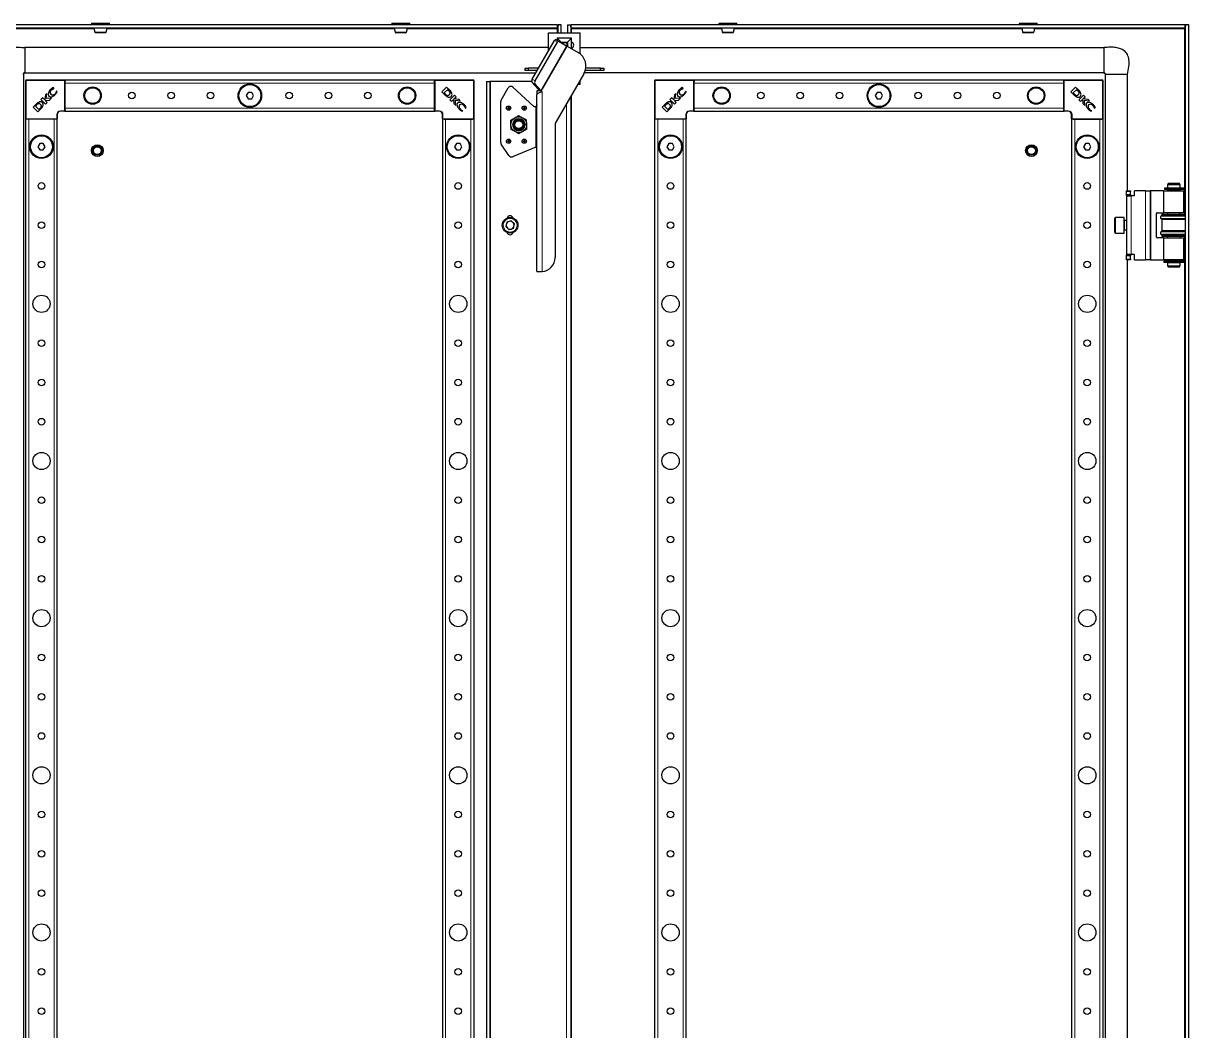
# Model space of a CAD drawing. Header units: millimetres. Extents: x -964 to 2908, y -1920 to 1219.
# Drawn here: x -567 to 175, y 116 to 757 of the extents above; entities that cross this region are included whole.
import ezdxf

# ---------------------------------------------------------------- set-up
doc = ezdxf.new("R2010")
doc.units = ezdxf.units.MM

msp = doc.modelspace()

# ---------------------------------------------------------------- linework, layer by layer
at = {"color": 7, "linetype": 'Continuous', "lineweight": 25}
for p, q in [((-226.74, 756.28), (-617.14, 756.28)), ((-523.19, 757.03), (-523.19, 756.28)), ((-522.94, 757.28), (-511.94, 757.28)), ((-511.69, 756.28), (-511.69, 757.03)), ((-332.19, 757.03), (-332.19, 756.28)), ((-331.94, 757.28), (-323.43, 757.28)), ((-323.43, 757.28), (-320.94, 757.28)), ((-320.69, 756.28), (-320.69, 757.03)), ((-226.74, 754.28), (-226.74, 756.28)), ((-224.44, 756.28), (-226.44, 756.28)), ((-226.44, 751.28), (-226.44, 756.28)), ((-224.44, 751.28), (-224.44, 756.28)), ((-220.44, 756.28), (-218.44, 756.28)), ((-220.44, 756.28), (-220.44, 751.28)), ((-218.44, 756.28), (-218.44, 751.28)), ((-218.14, 754.28), (-218.14, 756.28)), ((172.26, 756.28), (-218.14, 756.28)), ((-124.19, 757.03), (-124.19, 756.28)), ((-123.94, 757.28), (-112.94, 757.28)), ((-112.69, 756.28), (-112.69, 757.03)), ((66.81, 757.03), (66.81, 756.28)), ((67.06, 757.28), (75.57, 757.28)), ((75.57, 757.28), (78.06, 757.28)), ((78.31, 756.28), (78.31, 757.03)), ((172.26, 754.28), (172.26, 756.28)), ((172.56, -1198.72), (172.56, 756.28)), ((174.56, 756.28), (172.56, 756.28)), ((174.56, -1198.72), (174.56, 756.28)), ((-226.74, 754.28), (-617.14, 754.28)), ((-232.44, 751.28), (-212.44, 751.28)), ((-232.44, 739.86), (-232.44, 751.28)), ((-226.83, 754.28), (-227.04, 753.68)), ((172.26, 754.28), (-218.14, 754.28)), ((-217.84, 753.68), (-218.04, 754.28)), ((-212.44, 737.87), (-212.44, 751.28)), ((172.16, 754.28), (171.96, 753.68)), ((-565.44, 741.78), (-565.44, 726.11)), ((-232.44, 741.78), (-565.44, 741.78)), ((-242.88, 721.78), (-228.74, 746.26)), ((-241.04, 720.72), (-226.9, 745.2)), ((-227.63, 746.77), (-225.79, 745.71)), ((-224.44, 745.33), (-226.94, 747.82)), ((-226.94, 747.82), (-226.94, 746.38)), ((-217.94, 747.82), (-226.94, 747.82)), ((-225.79, 745.71), (-221.03, 742.96)), ((-224.44, 744.94), (-224.44, 745.33)), ((-224.44, 745.33), (-223.94, 744.83)), ((-224.44, 745.33), (-220.43, 745.33)), ((-220.66, 742.75), (-221.03, 742.96)), ((-220.43, 745.33), (-220.93, 744.83)), ((-220.66, 742.75), (-213.72, 738.74)), ((-220.43, 745.33), (-217.94, 747.82)), ((-220.43, 745.33), (-220.43, 742.62)), ((-217.94, 745.26), (-217.94, 747.82)), ((-217.94, 741.38), (-217.94, 745.26)), ((-217.94, 741.18), (-217.94, 741.38)), ((-212.44, 741.78), (120.56, 741.78)), ((-247.44, 727.28), (-247.44, 728.78)), ((-247.44, 728.78), (-245.44, 728.78)), ((-245.44, 727.28), (-247.44, 727.28)), ((-245.44, 728.78), (-245.44, 727.28)), ((-238.83, 728.78), (-245.44, 728.78)), ((-239.7, 727.28), (-245.44, 727.28)), ((-199.44, 727.28), (-209.12, 727.28)), ((-199.44, 728.78), (-208.8, 728.78)), ((-199.44, 727.28), (-199.44, 728.78)), ((-199.44, 728.78), (-197.44, 728.78)), ((-197.44, 727.28), (-199.44, 727.28)), ((-197.44, 728.78), (-197.44, 727.28)), ((-566.44, 724.78), (-566.44, -1167.22)), ((-565.44, 725.78), (-240.56, 725.78)), ((-564.94, 696.58), (-564.94, 720.98)), ((-564.64, 721.28), (-540.24, 721.28)), ((-539.94, 721.28), (-304.94, 721.28)), ((-539.94, 720.98), (-539.94, 721.28)), ((-539.94, 720.98), (-539.94, 720.34)), ((-539.94, 719.28), (-539.94, 720.34)), ((-539.94, 703.28), (-539.94, 719.28)), ((-304.94, 720.98), (-304.94, 721.28)), ((-304.94, 720.34), (-304.94, 720.98)), ((-304.94, 719.28), (-304.94, 720.34)), ((-304.94, 703.28), (-304.94, 719.28)), ((-304.64, 721.28), (-280.24, 721.28)), ((-279.94, 720.98), (-279.94, 696.58)), ((-271.94, 720.28), (-269.94, 720.28)), ((-271.94, 720.28), (-271.94, -1162.72)), ((-269.94, 720.28), (-269.94, -1162.72)), ((-269.34, 720.28), (-269.94, 720.28)), ((-243.22, 720.28), (-269.34, 720.28)), ((-239.33, 715.5), (-242.91, 719.55)), ((-209.98, 725.23), (-227.81, 694.34)), ((-212.44, 718.48), (-212.44, 720.96)), ((120.56, 725.78), (-209.69, 725.78)), ((-164.94, 696.58), (-164.94, 720.98)), ((-164.64, 721.28), (-140.24, 721.28)), ((-139.94, 720.98), (-139.94, 721.28)), ((-139.94, 721.28), (95.06, 721.28)), ((-139.94, 720.98), (-139.94, 720.34)), ((-139.94, 719.28), (-139.94, 720.34)), ((-139.94, 703.28), (-139.94, 719.28)), ((95.06, 720.98), (95.06, 721.28)), ((95.06, 720.34), (95.06, 720.98)), ((95.06, 719.28), (95.06, 720.34)), ((95.06, 703.28), (95.06, 719.28)), ((95.36, 721.28), (119.76, 721.28)), ((120.06, 720.98), (120.06, 696.58)), ((121.56, -1167.22), (121.56, 724.78)), ((135.56, 650.78), (135.56, 724.78)), ((-552.36, 711.82), (-552.85, 708.55)), ((-551.57, 712.61), (-552.36, 711.82)), ((-552.04, 709.52), (-551.57, 712.61)), ((-547, 715.74), (-547.34, 716.43)), ((-547.14, 715.6), (-547, 715.74)), ((-545.19, 714.17), (-545.3, 714.06)), ((-544.94, 713.66), (-545.19, 714.17)), ((-423.59, 713.28), (-424.75, 711.28)), ((-421.28, 713.28), (-423.59, 713.28)), ((-420.13, 711.28), (-421.28, 713.28)), ((-297.33, 716.64), (-300.29, 713.68)), ((-300.29, 713.68), (-298.4, 711.79)), ((-296.63, 715.11), (-298.81, 712.93)), ((-298.81, 712.93), (-298.13, 712.27)), ((-298.4, 711.79), (-298.38, 711.77)), ((-295.34, 714.64), (-297.33, 716.64)), ((-295.89, 714.39), (-296.63, 715.11)), ((-292.33, 711.63), (-295.29, 708.67)), ((-291.28, 710.59), (-292.33, 711.63)), ((-262.67, 708.44), (-258.21, 716.16)), ((-255.13, 716.6), (-241.94, 704.28)), ((-237.5, 714.44), (-241.07, 718.49)), ((-237.43, 714.28), (-239.94, 714.28)), ((-239.94, 714.28), (-239.94, 712.04)), ((-239.94, 599.28), (-239.94, 712.04)), ((-239.33, 715.5), (-237.5, 714.44)), ((-236.62, 713.6), (-237.19, 714.13)), ((-236.94, 713.9), (-236.94, 713.48)), ((-236.64, 713.57), (-236.62, 713.6)), ((-213.87, 718.48), (-212.44, 718.48)), ((-152.36, 711.82), (-152.85, 708.55)), ((-151.57, 712.61), (-152.36, 711.82)), ((-152.04, 709.52), (-151.57, 712.61)), ((-147, 715.74), (-147.34, 716.43)), ((-147.14, 715.6), (-147, 715.74)), ((-145.19, 714.17), (-145.3, 714.06)), ((-144.94, 713.66), (-145.19, 714.17)), ((-23.59, 713.28), (-24.75, 711.28)), ((-21.28, 713.28), (-23.59, 713.28)), ((-20.13, 711.28), (-21.28, 713.28)), ((102.67, 716.64), (99.71, 713.68)), ((99.71, 713.68), (101.6, 711.79)), ((103.37, 715.11), (101.19, 712.93)), ((101.19, 712.93), (101.87, 712.27)), ((101.6, 711.79), (101.62, 711.77)), ((104.66, 714.64), (102.67, 716.64)), ((104.11, 714.39), (103.37, 715.11)), ((107.67, 711.63), (104.71, 708.67)), ((108.72, 710.59), (107.67, 711.63)), ((-558.3, 705.88), (-560.29, 703.89)), ((-558.05, 705.33), (-558.77, 704.59)), ((-558.77, 704.59), (-556.59, 702.41)), ((-554.24, 709.94), (-555.29, 708.89)), ((-555.29, 708.89), (-552.33, 705.93)), ((-552.85, 708.55), (-554.24, 709.94)), ((-552.51, 708.23), (-549.85, 708.41)), ((-551.27, 706.99), (-552.51, 708.23)), ((-552.33, 705.93), (-551.27, 706.99)), ((-548.57, 709.7), (-552.04, 709.52)), ((-549.85, 708.41), (-548.57, 709.7)), ((-424.75, 711.28), (-423.59, 709.28)), ((-423.59, 709.28), (-421.28, 709.28)), ((-421.28, 709.28), (-420.13, 711.28)), ((-295.29, 708.67), (-294.23, 707.61)), ((-294.23, 707.61), (-292.99, 708.86)), ((-292.99, 708.86), (-292.81, 706.2)), ((-292.81, 706.2), (-291.53, 704.91)), ((-292.67, 709.2), (-291.28, 710.59)), ((-289.41, 708.71), (-292.67, 709.2)), ((-291.71, 708.38), (-288.61, 707.91)), ((-291.53, 704.91), (-291.71, 708.38)), ((-288.61, 707.91), (-289.41, 708.71)), ((-262.94, 681.39), (-262.94, 707.44)), ((-241.94, 704.28), (-240.54, 704.28)), ((-240.3, 704.28), (-240.54, 704.28)), ((-218.44, 710.57), (-218.44, -1153)), ((-158.3, 705.88), (-160.29, 703.89)), ((-158.05, 705.33), (-158.77, 704.59)), ((-158.77, 704.59), (-156.59, 702.41)), ((-154.24, 709.94), (-155.29, 708.89)), ((-155.29, 708.89), (-152.33, 705.93)), ((-152.85, 708.55), (-154.24, 709.94)), ((-152.51, 708.23), (-149.85, 708.41)), ((-151.27, 706.99), (-152.51, 708.23)), ((-152.33, 705.93), (-151.27, 706.99)), ((-148.57, 709.7), (-152.04, 709.52)), ((-149.85, 708.41), (-148.57, 709.7)), ((-24.75, 711.28), (-23.59, 709.28)), ((-23.59, 709.28), (-21.28, 709.28)), ((-21.28, 709.28), (-20.13, 711.28)), ((104.71, 708.67), (105.77, 707.61)), ((105.77, 707.61), (107.01, 708.86)), ((107.01, 708.86), (107.19, 706.2)), ((107.19, 706.2), (108.47, 704.91)), ((107.33, 709.2), (108.72, 710.59)), ((110.59, 708.71), (107.33, 709.2)), ((108.29, 708.38), (111.39, 707.91)), ((108.47, 704.91), (108.29, 708.38)), ((111.39, 707.91), (110.59, 708.71)), ((-560.29, 703.89), (-557.33, 700.93)), ((-557.33, 700.93), (-555.44, 702.82)), ((-556.59, 702.41), (-555.93, 703.09)), ((-555.44, 702.82), (-555.42, 702.84)), ((-544.94, 699.28), (-544.94, 696.58)), ((-540.24, 701.28), (-542.94, 701.28)), ((-539.94, 702.23), (-539.94, 703.28)), ((-539.94, 702.23), (-539.94, 701.58)), ((-539.94, 701.28), (-539.94, 701.58)), ((-539.94, 701.28), (-304.94, 701.28)), ((-304.94, 702.23), (-304.94, 703.28)), ((-304.94, 701.58), (-304.94, 702.23)), ((-304.94, 701.28), (-304.94, 701.58)), ((-301.94, 701.28), (-304.64, 701.28)), ((-299.94, 696.58), (-299.94, 699.28)), ((-287.57, 701.29), (-287.06, 701.53)), ((-287.06, 701.53), (-287.16, 701.64)), ((-285.62, 703.48), (-285.48, 703.35)), ((-285.48, 703.35), (-284.8, 703.68)), ((-256.51, 695.55), (-254.04, 697.05)), ((-251.58, 698.55), (-249.04, 697.17)), ((-160.29, 703.89), (-157.33, 700.93)), ((-157.33, 700.93), (-155.44, 702.82)), ((-156.59, 702.41), (-155.93, 703.09)), ((-155.44, 702.82), (-155.42, 702.84)), ((-144.94, 699.28), (-144.94, 696.58)), ((-140.24, 701.28), (-142.94, 701.28)), ((-139.94, 702.23), (-139.94, 703.28)), ((-139.94, 702.23), (-139.94, 701.58)), ((-139.94, 701.28), (-139.94, 701.58)), ((-139.94, 701.28), (95.06, 701.28)), ((95.06, 702.23), (95.06, 703.28)), ((95.06, 701.58), (95.06, 702.23)), ((95.06, 701.28), (95.06, 701.58)), ((98.06, 701.28), (95.36, 701.28)), ((100.06, 696.58), (100.06, 699.28)), ((112.43, 701.29), (112.94, 701.53)), ((112.94, 701.53), (112.84, 701.64)), ((114.38, 703.48), (114.52, 703.35)), ((114.52, 703.35), (115.2, 703.68)), ((-564.94, -1138.72), (-564.94, 696.28)), ((-564.64, 696.28), (-564.94, 696.28)), ((-563.99, 696.28), (-564.64, 696.28)), ((-562.94, 696.28), (-563.99, 696.28)), ((-546.94, 696.28), (-562.94, 696.28)), ((-545.89, 696.28), (-546.94, 696.28)), ((-545.24, 696.28), (-545.89, 696.28)), ((-544.94, 696.28), (-545.24, 696.28)), ((-544.94, -1138.72), (-544.94, 696.28)), ((-299.94, 696.28), (-299.94, -1138.72)), ((-299.94, 696.28), (-299.64, 696.28)), ((-298.99, 696.28), (-299.64, 696.28)), ((-298.99, 696.28), (-297.94, 696.28)), ((-297.94, 696.28), (-281.94, 696.28)), ((-281.94, 696.28), (-280.89, 696.28)), ((-280.24, 696.28), (-280.89, 696.28)), ((-280.24, 696.28), (-279.94, 696.28)), ((-279.94, 696.28), (-279.94, -1138.72)), ((-246.37, 690.02), (-248.84, 688.51)), ((-228.35, 692.34), (-228.35, 608.28)), ((-164.94, -1138.72), (-164.94, 696.28)), ((-164.64, 696.28), (-164.94, 696.28)), ((-163.99, 696.28), (-164.64, 696.28)), ((-162.94, 696.28), (-163.99, 696.28)), ((-146.94, 696.28), (-162.94, 696.28)), ((-145.89, 696.28), (-146.94, 696.28)), ((-145.24, 696.28), (-145.89, 696.28)), ((-144.94, 696.28), (-145.24, 696.28)), ((-144.94, -1138.72), (-144.94, 696.28)), ((100.06, 696.28), (100.06, -1138.72)), ((100.06, 696.28), (100.36, 696.28)), ((101.01, 696.28), (100.36, 696.28)), ((101.01, 696.28), (102.06, 696.28)), ((102.06, 696.28), (118.06, 696.28)), ((118.06, 696.28), (119.11, 696.28)), ((119.76, 696.28), (119.11, 696.28)), ((119.76, 696.28), (120.06, 696.28)), ((120.06, 696.28), (120.06, -1138.72)), ((-251.3, 687.01), (-253.83, 688.39)), ((-556.09, 680.78), (-557.25, 678.78)), ((-557.25, 678.78), (-556.09, 676.78)), ((-553.78, 680.78), (-556.09, 680.78)), ((-556.09, 676.78), (-553.78, 676.78)), ((-552.63, 678.78), (-553.78, 680.78)), ((-553.78, 676.78), (-552.63, 678.78)), ((-291.09, 680.78), (-292.25, 678.78)), ((-292.25, 678.78), (-291.09, 676.78)), ((-288.78, 680.78), (-291.09, 680.78)), ((-291.09, 676.78), (-288.78, 676.78)), ((-287.63, 678.78), (-288.78, 680.78)), ((-288.78, 676.78), (-287.63, 678.78)), ((-257.84, 673.13), (-262.6, 680.28)), ((-240.54, 678.53), (-255.43, 672.38)), ((-240.54, 678.53), (-240.3, 678.78)), ((-240.54, 678.53), (-239.94, 678.64)), ((-156.09, 680.78), (-157.25, 678.78)), ((-157.25, 678.78), (-156.09, 676.78)), ((-153.78, 680.78), (-156.09, 680.78)), ((-156.09, 676.78), (-153.78, 676.78)), ((-152.63, 678.78), (-153.78, 680.78)), ((-153.78, 676.78), (-152.63, 678.78)), ((108.91, 680.78), (107.75, 678.78)), ((107.75, 678.78), (108.91, 676.78)), ((111.22, 680.78), (108.91, 680.78)), ((108.91, 676.78), (111.22, 676.78)), ((112.37, 678.78), (111.22, 680.78)), ((111.22, 676.78), (112.37, 678.78)), ((159.12, 652.48), (159.12, 651.58)), ((159.14, 652.48), (159.12, 652.48)), ((159.14, 652.48), (159.14, 651.58)), ((159.22, 652.48), (159.14, 652.48)), ((172.21, 652.48), (159.22, 652.48)), ((161.64, 655.53), (161.06, 654.53)), ((161.06, 654.53), (161.06, 652.53)), ((169.06, 654.53), (161.06, 654.53)), ((161.06, 652.53), (169.06, 652.53)), ((161.56, 652.53), (161.56, 652.48)), ((161.64, 655.53), (168.48, 655.53)), ((169.06, 654.53), (168.48, 655.53)), ((168.56, 652.48), (168.56, 652.53)), ((169.06, 652.53), (169.06, 654.53)), ((172.21, 651.58), (172.21, 652.48)), ((135.01, 650.28), (135.01, 650.78)), ((135.01, 650.78), (137.51, 650.78)), ((135.01, 648.28), (135.01, 650.28)), ((135.01, 647.78), (135.01, 648.28)), ((137.51, 647.78), (135.01, 647.78)), ((135.01, 647.78), (135.01, 647.48)), ((135.01, 647.48), (138.01, 647.48)), ((135.01, 647.48), (135.01, 610.08)), ((137.51, 650.78), (137.51, 650.28)), ((137.51, 648.28), (137.51, 650.28)), ((137.51, 648.28), (137.51, 647.78)), ((137.51, 647.48), (137.51, 647.78)), ((140.01, 647.48), (138.01, 647.48)), ((147.01, 650.78), (140.01, 650.78)), ((140.01, 647.48), (140.01, 650.78)), ((147.01, 650.78), (150.01, 650.78)), ((150.01, 650.78), (150.01, 606.78)), ((150.51, 650.78), (150.01, 650.78)), ((158.61, 650.78), (150.51, 650.78)), ((158.61, 650.78), (158.61, 636.78)), ((158.61, 650.78), (171.51, 650.78)), ((159.14, 651.58), (159.12, 651.58)), ((159.22, 651.58), (159.14, 651.58)), ((172.21, 651.58), (159.22, 651.58)), ((161.06, 651.53), (161.06, 650.78)), ((161.06, 651.53), (169.06, 651.53)), ((161.56, 651.58), (161.56, 651.53)), ((168.56, 651.53), (168.56, 651.58)), ((169.06, 650.78), (169.06, 651.53)), ((171.51, 636.78), (171.51, 650.78)), ((-259.04, 630.78), (-259.72, 627.97)), ((-256.26, 631.6), (-259.04, 630.78)), ((-256.26, 631.6), (-254.16, 629.6)), ((127.51, 628.78), (127.51, 633.18)), ((133.51, 633.78), (128.11, 633.78)), ((133.51, 628.78), (133.51, 633.78)), ((135.01, 631.78), (133.76, 631.78)), ((154.01, 621.28), (154.01, 636.28)), ((154.51, 636.78), (158.61, 636.78)), ((157.56, 635.18), (156.86, 634.5)), ((156.86, 633.07), (157.56, 632.38)), ((157.56, 635.78), (157.56, 635.18)), ((157.56, 635.78), (172.56, 635.78)), ((172.56, 635.18), (157.56, 635.18)), ((157.56, 632.38), (157.56, 625.18)), ((172.56, 632.38), (157.56, 632.38)), ((171.51, 636.78), (158.61, 636.78)), ((161.06, 636.78), (161.06, 635.78)), ((169.06, 635.78), (169.06, 636.78)), ((-257.62, 625.97), (-259.72, 627.97)), ((-254.84, 626.78), (-257.62, 625.97)), ((-254.84, 626.78), (-254.16, 629.6)), ((127.51, 624.38), (127.51, 628.78)), ((128.11, 623.78), (133.51, 623.78)), ((133.51, 623.78), (133.51, 628.78)), ((133.76, 625.78), (135.01, 625.78)), ((157.56, 625.18), (156.86, 624.5)), ((156.86, 623.07), (157.56, 622.38)), ((172.56, 625.18), (157.56, 625.18)), ((158.61, 620.78), (154.51, 620.78)), ((157.56, 622.38), (157.56, 621.78)), ((172.56, 622.38), (157.56, 622.38)), ((157.56, 621.78), (172.56, 621.78)), ((158.61, 620.78), (158.61, 606.78)), ((158.61, 620.78), (171.51, 620.78)), ((161.06, 621.78), (161.06, 620.78)), ((169.06, 620.78), (169.06, 621.78)), ((171.51, 606.78), (171.51, 620.78)), ((138.01, 610.08), (135.01, 610.08)), ((135.01, 610.08), (135.01, 609.78)), ((135.01, 609.28), (135.01, 609.78)), ((135.01, 609.78), (137.51, 609.78)), ((135.01, 607.28), (135.01, 609.28)), ((137.51, 609.78), (137.51, 610.08)), ((137.51, 609.78), (137.51, 609.28)), ((137.51, 607.28), (137.51, 609.28)), ((140.01, 610.08), (138.01, 610.08)), ((140.01, 606.78), (140.01, 610.08)), ((135.01, 606.78), (135.01, 607.28)), ((137.51, 606.78), (135.01, 606.78)), ((135.56, 75.78), (135.56, 606.78)), ((137.51, 607.28), (137.51, 606.78)), ((140.01, 606.78), (147.01, 606.78)), ((150.01, 606.78), (147.01, 606.78)), ((150.01, 606.78), (150.51, 606.78)), ((150.51, 606.78), (158.61, 606.78)), ((171.51, 606.78), (158.61, 606.78)), ((158.69, 605.98), (158.69, 605.08)), ((158.74, 605.98), (158.69, 605.98)), ((158.74, 605.08), (158.69, 605.08)), ((172.21, 605.98), (158.74, 605.98)), ((172.21, 605.08), (158.74, 605.08)), ((161.06, 606.78), (161.06, 606.03)), ((161.06, 606.03), (169.06, 606.03)), ((161.06, 605.03), (161.06, 603.03)), ((161.06, 605.03), (169.06, 605.03)), ((161.06, 603.03), (161.64, 602.03)), ((161.06, 603.03), (165.59, 603.03)), ((161.56, 606.03), (161.56, 605.98)), ((161.56, 605.08), (161.56, 605.03)), ((165.52, 602.03), (161.64, 602.03)), ((168.48, 602.03), (165.52, 602.03)), ((165.59, 603.03), (169.06, 603.03)), ((168.48, 602.03), (169.06, 603.03)), ((168.56, 605.98), (168.56, 606.03)), ((168.56, 605.03), (168.56, 605.08)), ((169.06, 606.03), (169.06, 606.78)), ((169.06, 603.03), (169.06, 605.03)), ((172.21, 605.08), (172.21, 605.98)), ((-239.94, 599.28), (-238.97, 599.28)), ((-238.97, 599.28), (-236.85, 599.28))]:
    msp.add_line(p, q, dxfattribs=at)
at = {"color": 8, "linetype": 'Continuous', "lineweight": 18}
for p, q in [((-511.69, 757.03), (-523.19, 757.03)), ((-323.29, 757.03), (-332.19, 757.03)), ((-320.69, 757.03), (-323.29, 757.03)), ((-112.69, 757.03), (-124.19, 757.03)), ((75.71, 757.03), (66.81, 757.03)), ((78.31, 757.03), (75.71, 757.03)), ((-616.84, 753.68), (-521.41, 753.68)), ((-513.47, 753.68), (-330.41, 753.68)), ((-322.47, 753.68), (-227.04, 753.68)), ((-227.04, 753.68), (-227.04, 751.28)), ((-217.84, 751.28), (-217.84, 753.68)), ((-217.84, 753.68), (-122.41, 753.68)), ((-114.47, 753.68), (68.59, 753.68)), ((76.53, 753.68), (171.96, 753.68)), ((171.96, 753.68), (171.96, 652.48)), ((-237.5, 714.44), (-221.03, 742.96)), ((-237.19, 714.13), (-220.66, 742.75)), ((-228.74, 746.26), (-226.9, 745.2)), ((-223.94, 744.83), (-223.94, 744.65)), ((-220.93, 744.83), (-223.94, 744.83)), ((-220.93, 742.91), (-220.93, 744.83)), ((-564.64, 720.98), (-564.94, 720.98)), ((-564.64, 720.98), (-564.64, 721.28)), ((-564.64, 720.98), (-564.64, 696.58)), ((-540.24, 720.98), (-564.64, 720.98)), ((-540.24, 721.28), (-540.24, 720.98)), ((-540.24, 701.58), (-540.24, 720.98)), ((-539.94, 720.98), (-540.24, 720.98)), ((-539.94, 719.28), (-304.94, 719.28)), ((-304.64, 720.98), (-304.94, 720.98)), ((-304.64, 720.98), (-304.64, 721.28)), ((-304.64, 720.98), (-304.64, 701.58)), ((-280.24, 720.98), (-304.64, 720.98)), ((-280.24, 720.98), (-280.24, 721.28)), ((-280.24, 696.58), (-280.24, 720.98)), ((-280.24, 720.98), (-279.94, 720.98)), ((-269.34, -1162.72), (-269.34, 720.28)), ((-242.91, 719.55), (-241.07, 718.49)), ((-242.88, 721.78), (-241.04, 720.72)), ((-164.64, 720.98), (-164.94, 720.98)), ((-164.64, 720.98), (-164.64, 721.28)), ((-164.64, 720.98), (-164.64, 696.58)), ((-140.24, 720.98), (-164.64, 720.98)), ((-140.24, 721.28), (-140.24, 720.98)), ((-140.24, 701.58), (-140.24, 720.98)), ((-139.94, 720.98), (-140.24, 720.98)), ((-139.94, 719.28), (95.06, 719.28)), ((95.36, 720.98), (95.06, 720.98)), ((95.36, 720.98), (95.36, 721.28)), ((95.36, 720.98), (95.36, 701.58)), ((119.76, 720.98), (95.36, 720.98)), ((119.76, 720.98), (119.76, 721.28)), ((119.76, 696.58), (119.76, 720.98)), ((119.76, 720.98), (120.06, 720.98)), ((-236.64, 599.31), (-236.64, 713.57)), ((-217.84, -1154.04), (-217.84, 711.61)), ((-240.54, 678.53), (-240.54, 704.28)), ((-221.04, 706.07), (-221.04, -1148.5)), ((-545.24, 696.58), (-545.24, 699.28)), ((-544.94, 699.28), (-545.24, 699.28)), ((-542.94, 701.58), (-540.24, 701.58)), ((-542.94, 701.28), (-542.94, 701.58)), ((-540.24, 701.58), (-540.24, 701.28)), ((-539.94, 701.58), (-540.24, 701.58)), ((-539.94, 703.28), (-304.94, 703.28)), ((-304.64, 701.58), (-304.94, 701.58)), ((-304.64, 701.58), (-301.94, 701.58)), ((-304.64, 701.28), (-304.64, 701.58)), ((-301.94, 701.28), (-301.94, 701.58)), ((-299.94, 699.28), (-299.64, 699.28)), ((-299.64, 699.28), (-299.64, 696.58)), ((-145.24, 696.58), (-145.24, 699.28)), ((-144.94, 699.28), (-145.24, 699.28)), ((-142.94, 701.58), (-140.24, 701.58)), ((-142.94, 701.28), (-142.94, 701.58)), ((-139.94, 701.58), (-140.24, 701.58)), ((-140.24, 701.58), (-140.24, 701.28)), ((-139.94, 703.28), (95.06, 703.28)), ((95.36, 701.58), (95.06, 701.58)), ((95.36, 701.58), (98.06, 701.58)), ((95.36, 701.28), (95.36, 701.58)), ((98.06, 701.28), (98.06, 701.58)), ((100.06, 699.28), (100.36, 699.28)), ((100.36, 699.28), (100.36, 696.58)), ((-564.64, 696.58), (-564.94, 696.58)), ((-564.64, 696.58), (-545.24, 696.58)), ((-564.64, 696.58), (-564.64, 696.28)), ((-562.94, -1138.72), (-562.94, 696.28)), ((-546.94, -1138.72), (-546.94, 696.28)), ((-545.24, 696.58), (-545.24, 696.28)), ((-544.94, 696.58), (-545.24, 696.58)), ((-299.64, 696.58), (-299.94, 696.58)), ((-299.64, 696.58), (-280.24, 696.58)), ((-299.64, 696.28), (-299.64, 696.58)), ((-297.94, 696.28), (-297.94, -1138.72)), ((-281.94, 696.28), (-281.94, -1138.72)), ((-280.24, 696.28), (-280.24, 696.58)), ((-279.94, 696.58), (-280.24, 696.58)), ((-164.64, 696.58), (-164.94, 696.58)), ((-164.64, 696.58), (-145.24, 696.58)), ((-164.64, 696.58), (-164.64, 696.28)), ((-162.94, -1138.72), (-162.94, 696.28)), ((-146.94, -1138.72), (-146.94, 696.28)), ((-145.24, 696.58), (-145.24, 696.28)), ((-144.94, 696.58), (-145.24, 696.58)), ((100.36, 696.58), (100.06, 696.58)), ((100.36, 696.58), (119.76, 696.58)), ((100.36, 696.28), (100.36, 696.58)), ((102.06, 696.28), (102.06, -1138.72)), ((118.06, 696.28), (118.06, -1138.72)), ((119.76, 696.28), (119.76, 696.58)), ((120.06, 696.58), (119.76, 696.58)), ((159.22, 651.58), (159.22, 652.48)), ((137.51, 650.28), (135.01, 650.28)), ((135.01, 648.28), (137.51, 648.28)), ((138.01, 647.48), (138.01, 610.08)), ((147.01, 650.78), (147.01, 606.78)), ((150.51, 606.78), (150.51, 650.78)), ((171.96, 651.58), (171.96, 635.78)), ((128.11, 633.78), (128.11, 628.78)), ((133.76, 631.78), (133.76, 625.78)), ((172.56, 634.5), (156.86, 634.5)), ((172.56, 633.07), (156.86, 633.07)), ((128.11, 628.78), (128.11, 623.78)), ((172.56, 624.5), (156.86, 624.5)), ((172.56, 623.07), (156.86, 623.07)), ((171.96, 621.78), (171.96, 605.98)), ((137.51, 609.28), (135.01, 609.28)), ((135.01, 607.28), (137.51, 607.28)), ((158.74, 605.08), (158.74, 605.98)), ((171.96, 605.08), (171.96, 77.48))]:
    msp.add_line(p, q, dxfattribs=at)
at = {"color": 7, "linetype": 'Continuous', "lineweight": 25}
for centre, radius in [((-522.44, 711.28), 5.5), ((-522.44, 711.28), 5), ((-497.44, 711.28), 2.1), ((-472.44, 711.28), 2.1), ((-447.44, 711.28), 2.1), ((-422.44, 711.28), 7.5), ((-422.44, 711.28), 7), ((-397.44, 711.28), 2.1), ((-372.44, 711.28), 2.1), ((-347.44, 711.28), 2.1), ((-322.44, 711.28), 5.5), ((-322.44, 711.28), 5), ((-122.44, 711.28), 5.5), ((-122.44, 711.28), 5), ((-97.44, 711.28), 2.1), ((-72.44, 711.28), 2.1), ((-47.44, 711.28), 2.1), ((-22.44, 711.28), 7.5), ((-22.44, 711.28), 7), ((2.56, 711.28), 2.1), ((27.56, 711.28), 2.1), ((52.56, 711.28), 2.1), ((77.56, 711.28), 5.5), ((77.56, 711.28), 5), ((-257.94, 703.28), 1.35), ((-247.94, 703.28), 1.35), ((-257.94, 703.28), 0.493), ((-251.44, 692.78), 5), ((-247.94, 703.28), 0.493), ((-251.44, 692.78), 3.57), ((-251.44, 692.78), 3), ((-251.44, 692.78), 2.5), ((-554.94, 678.78), 7.5), ((-554.94, 678.78), 7), ((-289.94, 678.78), 7.5), ((-289.94, 678.78), 7), ((-257.94, 682.28), 1.35), ((-257.94, 682.28), 0.493), ((-247.94, 682.28), 1.35), ((-247.94, 682.28), 0.493), ((-154.94, 678.78), 7.5), ((-154.94, 678.78), 7), ((110.06, 678.78), 7.5), ((110.06, 678.78), 7), ((-519.44, 676.28), 3.75), ((-519.44, 676.28), 3), ((-519.44, 676.28), 2.5), ((74.56, 676.28), 3.75), ((74.56, 676.28), 3), ((74.56, 676.28), 2.5), ((-554.94, 653.78), 2.1), ((-289.94, 653.78), 2.1), ((-154.94, 653.78), 2.1), ((110.06, 653.78), 2.1), ((-554.94, 628.78), 2.1), ((-289.94, 628.78), 2.1), ((-256.94, 628.78), 5), ((-154.94, 628.78), 2.1), ((110.06, 628.78), 2.1), ((-554.94, 603.78), 2.1), ((-289.94, 603.78), 2.1), ((-154.94, 603.78), 2.1), ((110.06, 603.78), 2.1), ((-554.94, 578.78), 5.5), ((-289.94, 578.78), 5.5), ((-154.94, 578.78), 5.5), ((110.06, 578.78), 5.5), ((-554.94, 553.78), 2.1), ((-289.94, 553.78), 2.1), ((-154.94, 553.78), 2.1), ((110.06, 553.78), 2.1), ((-554.94, 528.78), 2.1), ((-289.94, 528.78), 2.1), ((-154.94, 528.78), 2.1), ((110.06, 528.78), 2.1), ((-554.94, 503.78), 2.1), ((-289.94, 503.78), 2.1), ((-154.94, 503.78), 2.1), ((110.06, 503.78), 2.1), ((-554.94, 478.78), 5.5), ((-289.94, 478.78), 5.5), ((-154.94, 478.78), 5.5), ((110.06, 478.78), 5.5), ((-554.94, 453.78), 2.1), ((-289.94, 453.78), 2.1), ((-154.94, 453.78), 2.1), ((110.06, 453.78), 2.1), ((-554.94, 428.78), 2.1), ((-289.94, 428.78), 2.1), ((-154.94, 428.78), 2.1), ((110.06, 428.78), 2.1), ((-554.94, 403.78), 2.1), ((-289.94, 403.78), 2.1), ((-154.94, 403.78), 2.1), ((110.06, 403.78), 2.1), ((-554.94, 378.78), 5.5), ((-289.94, 378.78), 5.5), ((-154.94, 378.78), 5.5), ((110.06, 378.78), 5.5), ((-554.94, 353.78), 2.1), ((-289.94, 353.78), 2.1), ((-154.94, 353.78), 2.1), ((110.06, 353.78), 2.1), ((-554.94, 328.78), 2.1), ((-289.94, 328.78), 2.1), ((-154.94, 328.78), 2.1), ((110.06, 328.78), 2.1), ((-554.94, 303.78), 2.1), ((-289.94, 303.78), 2.1), ((-154.94, 303.78), 2.1), ((110.06, 303.78), 2.1), ((-554.94, 278.78), 5.5), ((-289.94, 278.78), 5.5), ((-154.94, 278.78), 5.5), ((110.06, 278.78), 5.5), ((-554.94, 253.78), 2.1), ((-289.94, 253.78), 2.1), ((-154.94, 253.78), 2.1), ((110.06, 253.78), 2.1), ((-554.94, 228.78), 2.1), ((-289.94, 228.78), 2.1), ((-154.94, 228.78), 2.1), ((110.06, 228.78), 2.1), ((-554.94, 203.78), 2.1), ((-289.94, 203.78), 2.1), ((-154.94, 203.78), 2.1), ((110.06, 203.78), 2.1), ((-554.94, 178.78), 5.5), ((-289.94, 178.78), 5.5), ((-154.94, 178.78), 5.5), ((110.06, 178.78), 5.5), ((-554.94, 153.78), 2.1), ((-289.94, 153.78), 2.1), ((-154.94, 153.78), 2.1), ((110.06, 153.78), 2.1), ((-554.94, 128.78), 2.1), ((-289.94, 128.78), 2.1), ((-154.94, 128.78), 2.1), ((110.06, 128.78), 2.1)]:
    msp.add_circle(centre, radius, dxfattribs=at)
at = {"color": 8, "linetype": 'Continuous', "lineweight": 18}
for centre, radius in [((-522.44, 711.28), 5.3), ((-322.44, 711.28), 5.3), ((-122.44, 711.28), 5.3), ((77.56, 711.28), 5.3), ((-251.44, 692.78), 3.97), ((-256.94, 628.78), 4.4)]:
    msp.add_circle(centre, radius, dxfattribs=at)
at = {"color": 7, "linetype": 'Continuous', "lineweight": 25}
for centre, radius, start, end in [((-522.94, 757.03), 0.25, 90, 180), ((-511.94, 757.03), 0.25, 0, 90), ((-331.94, 757.03), 0.25, 90, 180), ((-320.94, 757.03), 0.25, 0, 90), ((-123.94, 757.03), 0.25, 90, 180), ((-112.94, 757.03), 0.25, 0, 90), ((67.06, 757.03), 0.25, 90, 180), ((78.06, 757.03), 0.25, 0, 90), ((-520.55, 751.78), 0.5, 195.31604, 270.02276), ((-514.33, 751.78), 0.5, 269.99815, 345.40011), ((-329.55, 751.78), 0.5, 195.24646, 270.04596), ((-323.33, 751.78), 0.5, 269.96367, 344.83397), ((-121.55, 751.78), 0.5, 195.31604, 270.02276), ((-115.33, 751.78), 0.5, 269.99815, 345.40011), ((69.45, 751.78), 0.5, 195.24646, 270.04596), ((75.67, 751.78), 0.5, 269.96367, 344.83397), ((-227.91, 745.93), 0.893, 71.42175, 158.04947), ((-226.08, 744.87), 0.893, 71.42175, 158.04947), ((-218.44, 743.32), 2, 284.47751, 75.52249), ((-218.72, 730.08), 10, 330.95313, 60), ((-564.64, 720.98), 0.3, 90, 180), ((-540.24, 720.98), 0.3, 0, 90), ((-304.64, 720.98), 0.3, 90, 180), ((-280.24, 720.98), 0.3, 0, 90), ((-241.26, 720.64), 1.98, 144.95207, 213.44806), ((-239.42, 719.58), 1.98, 144.95207, 213.44806), ((-164.64, 720.98), 0.3, 90, 180), ((-140.24, 720.98), 0.3, 0, 90), ((95.36, 720.98), 0.3, 90, 180), ((119.76, 720.98), 0.3, 0, 90), ((-547.43, 713.29), 1.97, 128.45405, 215.887), ((-547.87, 713.69), 1.94, 233.30966, 322.34638), ((-300.36, 710.21), 6.12, 36.98881, 43.07444), ((-298.55, 710.98), 4.87, 20.34448, 48.77765), ((-256.5, 715.13), 2, 46.97493, 149.03624), ((-147.43, 713.29), 1.97, 128.45405, 215.887), ((-147.87, 713.69), 1.94, 233.30966, 322.34638), ((99.64, 710.21), 6.12, 36.98881, 43.07444), ((101.45, 710.98), 4.87, 20.34448, 48.77765), ((-554.64, 702.67), 4.87, 110.34448, 138.77765), ((-553.87, 700.86), 6.12, 126.98881, 133.07444), ((-287.53, 704.21), 1.94, 143.30966, 232.34638), ((-287.94, 703.77), 1.97, 38.45405, 125.887), ((-260.94, 707.44), 2, 150, 180), ((-154.64, 702.67), 4.87, 110.34448, 138.77765), ((-153.87, 700.86), 6.12, 126.98881, 133.07444), ((112.47, 704.21), 1.94, 143.30966, 232.34638), ((112.06, 703.77), 1.97, 38.45405, 125.887), ((-542.94, 699.28), 2, 90, 180), ((-540.24, 701.58), 0.3, 270, 360), ((-304.64, 701.58), 0.3, 180, 270), ((-301.94, 699.28), 2, 0, 90), ((-142.94, 699.28), 2, 90, 180), ((-140.24, 701.58), 0.3, 270, 360), ((95.36, 701.58), 0.3, 180, 270), ((98.06, 699.28), 2, 0, 90), ((-564.64, 696.58), 0.3, 180, 270), ((-545.24, 696.58), 0.3, 270, 0), ((-299.64, 696.58), 0.3, 180, 270), ((-280.24, 696.58), 0.3, 270, 0), ((-224.35, 692.34), 4, 150, 180), ((-164.64, 696.58), 0.3, 180, 270), ((-145.24, 696.58), 0.3, 270, 0), ((100.36, 696.58), 0.3, 180, 270), ((119.76, 696.58), 0.3, 270, 0), ((-260.94, 681.39), 2, 180, 213.69007), ((-256.18, 674.24), 2, 213.69007, 291.80141), ((-256.94, 628.78), 2.51, 106.35345, 166.35345), ((-256.94, 632.78), 2, 18.20996, 161.79004), ((-256.94, 628.78), 2.51, 46.35345, 106.35345), ((-256.94, 628.78), 2.51, 346.35345, 46.35345), ((128.11, 633.18), 0.6, 90, 180), ((133.76, 632.03), 0.25, 180, 270), ((154.51, 636.28), 0.5, 90, 180), ((157.56, 633.78), 1, 134.427, 225.573), ((-256.94, 628.78), 2.51, 166.35345, 226.35345), ((-256.94, 624.78), 2, 198.20996, 341.79004), ((-256.94, 628.78), 2.51, 226.35345, 286.35345), ((-256.94, 628.78), 2.51, 286.35345, 346.35345), ((128.11, 624.38), 0.6, 180, 270), ((133.76, 625.53), 0.25, 90, 180), ((157.56, 623.78), 1, 134.427, 225.573), ((154.51, 621.28), 0.5, 180, 270), ((-237.35, 608.28), 9, 274.50464, 0)]:
    msp.add_arc(centre, radius, start, end, dxfattribs=at)
at = {"color": 8, "linetype": 'Continuous', "lineweight": 18}
for centre, start, end in [((-542.94, 699.28), 90, 180), ((-301.94, 699.28), 0, 90), ((-142.94, 699.28), 90, 180), ((98.06, 699.28), 0, 90)]:
    msp.add_arc(centre, 2.3, start, end, dxfattribs=at)
at = {"color": 7, "linetype": 'Continuous', "lineweight": 25}
for points, knots in [([(-226.44, 756.28), (-226.46, 755.9), (-226.5, 755.33), (-226.68, 754.76), (-226.74, 754.57)], [0, 0, 0, 0, 0.662931, 1, 1, 1, 1]), ([(-218.14, 754.6), (-218.18, 754.73), (-218.38, 755.29), (-218.41, 755.85), (-218.44, 756.28)], [0, 0, 0, 0, 0.226541, 1, 1, 1, 1]), ([(172.56, 756.28), (172.53, 755.85), (172.5, 755.29), (172.3, 754.73), (172.26, 754.6)], [0, 0, 0, 0, 0.773459, 1, 1, 1, 1]), ([(-521.46, 754.28), (-521.46, 754.15), (-521.44, 753.24), (-521.22, 752.37), (-521.03, 751.63)], [0, 0, 0, 0, 0.1418504, 1, 1, 1, 1]), ([(-519.14, 751.28), (-519.33, 751.28), (-519.8, 751.28), (-520.35, 751.28), (-520.48, 751.28), (-520.54, 751.28)], [0, 0, 0, 0, 0.256553, 0.627981, 1, 1, 1, 1]), ([(-514.33, 751.28), (-514.37, 751.28), (-514.45, 751.28), (-515.01, 751.28), (-515.82, 751.28), (-516.81, 751.28), (-517.87, 751.28), (-518.66, 751.28), (-519.05, 751.28), (-519.14, 751.28)], [0, 0, 0, 0, 0.158514, 0.317278, 0.475863, 0.634247, 0.792477, 0.950708, 1, 1, 1, 1]), ([(-513.85, 751.63), (-513.66, 752.37), (-513.44, 753.24), (-513.42, 754.15), (-513.42, 754.28)], [0, 0, 0, 0, 0.85815, 1, 1, 1, 1]), ([(-330.46, 754.28), (-330.46, 754.15), (-330.44, 753.24), (-330.22, 752.37), (-330.03, 751.63)], [0, 0, 0, 0, 0.14185, 1, 1, 1, 1]), ([(-323.37, 751.28), (-323.36, 751.28), (-323.31, 751.28), (-323.59, 751.28), (-324.11, 751.28), (-324.83, 751.28), (-325.68, 751.28), (-326.75, 751.28), (-327.77, 751.28), (-328.65, 751.28), (-329.26, 751.28), (-329.56, 751.28), (-329.52, 751.28), (-329.51, 751.28)], [0, 0, 0, 0, 0.03384, 0.141254, 0.248698, 0.315774, 0.423314, 0.530846, 0.63821, 0.745706, 0.853372, 0.960917, 1, 1, 1, 1]), ([(-322.85, 751.63), (-322.66, 752.37), (-322.44, 753.24), (-322.42, 754.15), (-322.42, 754.28)], [0, 0, 0, 0, 0.8581504, 1, 1, 1, 1]), ([(-122.46, 754.28), (-122.46, 754.15), (-122.44, 753.24), (-122.22, 752.37), (-122.03, 751.63)], [0, 0, 0, 0, 0.14185, 1, 1, 1, 1]), ([(-120.14, 751.28), (-120.33, 751.28), (-120.8, 751.28), (-121.35, 751.28), (-121.48, 751.28), (-121.54, 751.28)], [0, 0, 0, 0, 0.256553, 0.627981, 1, 1, 1, 1]), ([(-115.33, 751.28), (-115.37, 751.28), (-115.45, 751.28), (-116.01, 751.28), (-116.82, 751.28), (-117.81, 751.28), (-118.87, 751.28), (-119.66, 751.28), (-120.05, 751.28), (-120.14, 751.28)], [0, 0, 0, 0, 0.158514, 0.317278, 0.475863, 0.634247, 0.792477, 0.950708, 1, 1, 1, 1]), ([(-114.85, 751.63), (-114.66, 752.37), (-114.44, 753.24), (-114.42, 754.15), (-114.42, 754.28)], [0, 0, 0, 0, 0.85815, 1, 1, 1, 1]), ([(68.54, 754.28), (68.54, 754.15), (68.56, 753.24), (68.78, 752.37), (68.97, 751.63)], [0, 0, 0, 0, 0.14185, 1, 1, 1, 1]), ([(75.63, 751.28), (75.64, 751.28), (75.69, 751.28), (75.41, 751.28), (74.89, 751.28), (74.17, 751.28), (73.32, 751.28), (72.25, 751.28), (71.23, 751.28), (70.35, 751.28), (69.74, 751.28), (69.44, 751.28), (69.48, 751.28), (69.49, 751.28)], [0, 0, 0, 0, 0.03384, 0.141254, 0.248698, 0.315774, 0.423314, 0.530846, 0.63821, 0.745706, 0.853372, 0.960917, 1, 1, 1, 1]), ([(76.15, 751.63), (76.34, 752.37), (76.56, 753.24), (76.58, 754.15), (76.58, 754.28)], [0, 0, 0, 0, 0.85815, 1, 1, 1, 1]), ([(-580.44, 724.78), (-580.85, 726.46), (-581.58, 729.5), (-581.67, 733.81), (-580.7, 737.37), (-578.65, 739.82), (-576.01, 741.24), (-572.99, 741.98), (-569.39, 742.19), (-566.82, 741.92), (-565.44, 741.78)], [0, 0, 0, 0, 0.176067, 0.318225, 0.435596, 0.543482, 0.633889, 0.737152, 0.858183, 1, 1, 1, 1]), ([(135.56, 724.78), (135.97, 726.46), (136.7, 729.5), (136.79, 733.81), (135.82, 737.37), (133.77, 739.82), (131.13, 741.24), (128.11, 741.98), (124.51, 742.19), (121.95, 741.92), (120.56, 741.78)], [0, 0, 0, 0, 0.176067, 0.318225, 0.435596, 0.543482, 0.633889, 0.737152, 0.858183, 1, 1, 1, 1]), ([(120.56, 741.78), (120.56, 741.75), (120.56, 741.69), (120.56, 741.05), (120.56, 739.58), (120.56, 737.39), (120.56, 735.39), (120.56, 733.78), (120.56, 732.18), (120.56, 730.17), (120.56, 727.99), (120.56, 726.48), (120.56, 726.08), (120.56, 725.95)], [0, 0, 0, 0, 0.069165, 0.1363, 0.267291, 0.398282, 0.465417, 0.534583, 0.603748, 0.670883, 0.801874, 0.932865, 1, 1, 1, 1]), ([(-566.48, 724.78), (-566.46, 724.92), (-566.43, 725.16), (-566.3, 725.36), (-566.18, 725.45), (-566.13, 725.56), (-566.11, 725.63), (-566.09, 725.68), (-566.08, 725.72), (-566.06, 725.76), (-566.03, 725.8), (-565.97, 725.85), (-565.85, 725.92), (-565.66, 725.95), (-565.52, 725.95), (-565.44, 725.95)], [0, 0, 0, 0, 0.233411, 0.418546, 0.549351, 0.595026, 0.631329, 0.647111, 0.661994, 0.676639, 0.691742, 0.725563, 0.766794, 0.872627, 1, 1, 1, 1]), ([(-565.44, 725.78), (-565.66, 725.63), (-566.07, 725.37), (-566.32, 724.96), (-566.44, 724.78)], [0, 0, 0, 0, 0.556114, 1, 1, 1, 1]), ([(120.56, 725.95), (120.66, 725.93), (120.8, 725.91), (120.96, 725.84), (121.04, 725.79), (121.1, 725.72), (121.14, 725.65), (121.17, 725.58), (121.23, 725.4), (121.4, 725.32), (121.55, 725.09), (121.58, 724.89), (121.6, 724.78)], [0, 0, 0, 0, 0.146823, 0.202041, 0.247643, 0.28691, 0.323569, 0.360785, 0.40083, 0.628513, 0.79432, 1, 1, 1, 1]), ([(120.56, 725.78), (120.78, 725.63), (121.19, 725.37), (121.45, 724.96), (121.56, 724.78)], [0, 0, 0, 0, 0.556114, 1, 1, 1, 1]), ([(122.54, 724.78), (122.24, 724.78), (121.79, 724.78), (121.7, 724.78), (121.68, 724.78)], [0, 0, 0, 0, 0.649139, 1, 1, 1, 1]), ([(-549.07, 715.19), (-549.4, 714.82), (-550.01, 714.12), (-550.57, 712.95), (-550.7, 712.01), (-550.55, 711.37), (-550.36, 711.14), (-550.27, 711.02)], [0, 0, 0, 0, 0.3156741, 0.5895198, 0.8131992, 0.9090264, 1, 1, 1, 1]), ([(-550.27, 711.02), (-550.11, 710.89), (-549.78, 710.6), (-549.08, 710.44), (-548.2, 710.57), (-547.13, 711.13), (-546.44, 711.77), (-546.04, 712.14)], [0, 0, 0, 0, 0.130532, 0.266031, 0.423997, 0.666819, 1, 1, 1, 1]), ([(-547.34, 716.43), (-547.67, 716.24), (-548.3, 715.9), (-548.83, 715.42), (-549.07, 715.19)], [0, 0, 0, 0, 0.5368, 1, 1, 1, 1]), ([(-548.65, 714.83), (-548.39, 715.05), (-547.95, 715.42), (-547.38, 715.55), (-547.14, 715.6)], [0, 0, 0, 0, 0.5796082, 1, 1, 1, 1]), ([(-545.3, 714.06), (-545.44, 713.74), (-545.71, 713.17), (-546.13, 712.71), (-546.33, 712.5)], [0, 0, 0, 0, 0.547643, 1, 1, 1, 1]), ([(-546.04, 712.14), (-545.8, 712.41), (-545.37, 712.87), (-545.07, 713.42), (-544.94, 713.66)], [0, 0, 0, 0, 0.577653, 1, 1, 1, 1]), ([(-298.38, 711.77), (-298.31, 711.69), (-298.15, 711.54), (-297.98, 711.39), (-297.9, 711.31)], [0, 0, 0, 0, 0.486421, 1, 1, 1, 1]), ([(-298.13, 712.27), (-297.93, 712.08), (-297.57, 711.73), (-297.03, 711.41), (-296.58, 711.35), (-296.24, 711.41), (-295.88, 711.6), (-295.67, 711.8), (-295.56, 711.91)], [0, 0, 0, 0, 0.2746757, 0.5030419, 0.607381, 0.7165791, 0.8434117, 1, 1, 1, 1]), ([(-297.05, 710.63), (-296.85, 710.52), (-296.46, 710.32), (-295.83, 710.2), (-295.24, 710.24), (-294.7, 710.44), (-294.27, 710.8), (-293.97, 711.31), (-293.86, 711.97), (-293.94, 712.43), (-293.99, 712.68)], [0, 0, 0, 0, 0.138091, 0.265455, 0.384013, 0.496103, 0.605759, 0.71979, 0.847662, 1, 1, 1, 1]), ([(-295.56, 711.91), (-295.46, 712), (-295.3, 712.18), (-295.12, 712.45), (-295.03, 712.73), (-295.03, 713.05), (-295.18, 713.46), (-295.37, 713.74), (-295.47, 713.89)], [0, 0, 0, 0, 0.176808, 0.319231, 0.43938, 0.552395, 0.749205, 1, 1, 1, 1]), ([(-149.07, 715.19), (-149.4, 714.82), (-150.01, 714.12), (-150.57, 712.95), (-150.7, 712.01), (-150.55, 711.37), (-150.36, 711.14), (-150.27, 711.02)], [0, 0, 0, 0, 0.315674, 0.58952, 0.813199, 0.909026, 1, 1, 1, 1]), ([(-150.27, 711.02), (-150.11, 710.89), (-149.78, 710.6), (-149.08, 710.44), (-148.2, 710.57), (-147.13, 711.13), (-146.44, 711.77), (-146.04, 712.14)], [0, 0, 0, 0, 0.130532, 0.266031, 0.423997, 0.666819, 1, 1, 1, 1]), ([(-147.34, 716.43), (-147.67, 716.24), (-148.3, 715.9), (-148.83, 715.42), (-149.07, 715.19)], [0, 0, 0, 0, 0.5368, 1, 1, 1, 1]), ([(-148.65, 714.83), (-148.39, 715.05), (-147.95, 715.42), (-147.38, 715.55), (-147.14, 715.6)], [0, 0, 0, 0, 0.579608, 1, 1, 1, 1]), ([(-145.3, 714.06), (-145.44, 713.74), (-145.71, 713.17), (-146.13, 712.71), (-146.33, 712.5)], [0, 0, 0, 0, 0.5476433, 1, 1, 1, 1]), ([(-146.04, 712.14), (-145.8, 712.41), (-145.37, 712.87), (-145.07, 713.42), (-144.94, 713.66)], [0, 0, 0, 0, 0.577653, 1, 1, 1, 1]), ([(101.62, 711.77), (101.69, 711.69), (101.85, 711.54), (102.02, 711.39), (102.1, 711.31)], [0, 0, 0, 0, 0.486421, 1, 1, 1, 1]), ([(101.87, 712.27), (102.07, 712.08), (102.43, 711.73), (102.97, 711.41), (103.42, 711.35), (103.76, 711.41), (104.12, 711.6), (104.33, 711.8), (104.44, 711.91)], [0, 0, 0, 0, 0.2746757, 0.5030419, 0.607381, 0.7165791, 0.8434117, 1, 1, 1, 1]), ([(102.95, 710.63), (103.15, 710.52), (103.54, 710.32), (104.17, 710.2), (104.76, 710.24), (105.3, 710.44), (105.73, 710.8), (106.03, 711.31), (106.14, 711.97), (106.06, 712.43), (106.01, 712.68)], [0, 0, 0, 0, 0.138091, 0.265455, 0.384013, 0.496103, 0.605759, 0.71979, 0.847662, 1, 1, 1, 1]), ([(104.44, 711.91), (104.54, 712), (104.7, 712.18), (104.88, 712.45), (104.97, 712.73), (104.97, 713.05), (104.82, 713.46), (104.63, 713.74), (104.53, 713.89)], [0, 0, 0, 0, 0.176808, 0.319231, 0.43938, 0.552395, 0.749205, 1, 1, 1, 1]), ([(-555.56, 705.67), (-555.66, 705.76), (-555.83, 705.92), (-556.11, 706.1), (-556.38, 706.2), (-556.71, 706.2), (-557.11, 706.04), (-557.39, 705.86), (-557.55, 705.75)], [0, 0, 0, 0, 0.176808, 0.319231, 0.43938, 0.552395, 0.749205, 1, 1, 1, 1]), ([(-554.29, 704.17), (-554.18, 704.37), (-553.97, 704.76), (-553.86, 705.39), (-553.9, 705.99), (-554.1, 706.52), (-554.46, 706.96), (-554.97, 707.25), (-555.63, 707.36), (-556.08, 707.28), (-556.33, 707.24)], [0, 0, 0, 0, 0.138091, 0.265455, 0.384013, 0.496103, 0.605759, 0.71979, 0.847662, 1, 1, 1, 1]), ([(-555.93, 703.09), (-555.74, 703.29), (-555.39, 703.66), (-555.06, 704.19), (-555, 704.64), (-555.07, 704.99), (-555.26, 705.34), (-555.45, 705.55), (-555.56, 705.67)], [0, 0, 0, 0, 0.274676, 0.503042, 0.607381, 0.716579, 0.843412, 1, 1, 1, 1]), ([(-554.97, 703.32), (-554.83, 703.47), (-554.59, 703.74), (-554.38, 704.04), (-554.29, 704.17)], [0, 0, 0, 0, 0.55183, 1, 1, 1, 1]), ([(-297.9, 711.31), (-297.75, 711.18), (-297.48, 710.93), (-297.19, 710.72), (-297.05, 710.63)], [0, 0, 0, 0, 0.55183, 1, 1, 1, 1]), ([(-290.2, 706.62), (-290.34, 706.45), (-290.62, 706.12), (-290.78, 705.42), (-290.65, 704.55), (-290.09, 703.47), (-289.45, 702.79), (-289.08, 702.39)], [0, 0, 0, 0, 0.130532, 0.266031, 0.423997, 0.666819, 1, 1, 1, 1]), ([(-286.03, 705.41), (-286.41, 705.74), (-287.1, 706.36), (-288.27, 706.91), (-289.21, 707.05), (-289.85, 706.89), (-290.09, 706.71), (-290.2, 706.62)], [0, 0, 0, 0, 0.315674, 0.58952, 0.813199, 0.909026, 1, 1, 1, 1]), ([(-286.39, 705), (-286.18, 704.74), (-285.8, 704.29), (-285.67, 703.72), (-285.62, 703.48)], [0, 0, 0, 0, 0.579608, 1, 1, 1, 1]), ([(-284.8, 703.68), (-284.98, 704.02), (-285.32, 704.65), (-285.81, 705.17), (-286.03, 705.41)], [0, 0, 0, 0, 0.5368, 1, 1, 1, 1]), ([(-155.56, 705.67), (-155.66, 705.76), (-155.83, 705.92), (-156.11, 706.1), (-156.38, 706.2), (-156.71, 706.2), (-157.11, 706.04), (-157.39, 705.86), (-157.55, 705.75)], [0, 0, 0, 0, 0.176808, 0.319231, 0.43938, 0.552395, 0.749205, 1, 1, 1, 1]), ([(-154.29, 704.17), (-154.18, 704.37), (-153.97, 704.76), (-153.86, 705.39), (-153.9, 705.99), (-154.1, 706.52), (-154.46, 706.96), (-154.97, 707.25), (-155.63, 707.36), (-156.08, 707.28), (-156.33, 707.24)], [0, 0, 0, 0, 0.138091, 0.265455, 0.384013, 0.496103, 0.605759, 0.71979, 0.847662, 1, 1, 1, 1]), ([(-155.93, 703.09), (-155.74, 703.29), (-155.39, 703.66), (-155.06, 704.19), (-155, 704.64), (-155.07, 704.99), (-155.26, 705.34), (-155.45, 705.55), (-155.56, 705.67)], [0, 0, 0, 0, 0.274676, 0.503042, 0.607381, 0.716579, 0.843412, 1, 1, 1, 1]), ([(-154.97, 703.32), (-154.83, 703.47), (-154.59, 703.74), (-154.38, 704.04), (-154.29, 704.17)], [0, 0, 0, 0, 0.55183, 1, 1, 1, 1]), ([(102.1, 711.31), (102.25, 711.18), (102.52, 710.93), (102.81, 710.72), (102.95, 710.63)], [0, 0, 0, 0, 0.55183, 1, 1, 1, 1]), ([(109.8, 706.62), (109.66, 706.45), (109.38, 706.12), (109.22, 705.42), (109.35, 704.55), (109.91, 703.47), (110.55, 702.79), (110.92, 702.39)], [0, 0, 0, 0, 0.130532, 0.266031, 0.423997, 0.666819, 1, 1, 1, 1]), ([(113.97, 705.41), (113.59, 705.74), (112.9, 706.36), (111.73, 706.91), (110.79, 707.05), (110.15, 706.89), (109.91, 706.71), (109.8, 706.62)], [0, 0, 0, 0, 0.3156741, 0.5895198, 0.8131992, 0.9090264, 1, 1, 1, 1]), ([(113.61, 705), (113.82, 704.74), (114.2, 704.29), (114.33, 703.72), (114.38, 703.48)], [0, 0, 0, 0, 0.5796082, 1, 1, 1, 1]), ([(115.2, 703.68), (115.02, 704.02), (114.68, 704.65), (114.19, 705.17), (113.97, 705.41)], [0, 0, 0, 0, 0.5368, 1, 1, 1, 1]), ([(-555.42, 702.84), (-555.35, 702.92), (-555.19, 703.07), (-555.04, 703.24), (-554.97, 703.32)], [0, 0, 0, 0, 0.486421, 1, 1, 1, 1]), ([(-289.08, 702.39), (-288.81, 702.14), (-288.35, 701.72), (-287.8, 701.41), (-287.57, 701.29)], [0, 0, 0, 0, 0.577653, 1, 1, 1, 1]), ([(-287.16, 701.64), (-287.48, 701.79), (-288.05, 702.05), (-288.51, 702.48), (-288.72, 702.67)], [0, 0, 0, 0, 0.547643, 1, 1, 1, 1]), ([(-254.04, 697.05), (-253.98, 697.09), (-253.15, 697.59), (-252.34, 698.09), (-251.58, 698.55)], [0, 0, 0, 0, 0.070201, 1, 1, 1, 1]), ([(-249.04, 697.17), (-248.98, 697.14), (-248.13, 696.67), (-247.29, 696.21), (-246.51, 695.79)], [0, 0, 0, 0, 0.070201, 1, 1, 1, 1]), ([(-155.42, 702.84), (-155.35, 702.92), (-155.19, 703.07), (-155.04, 703.24), (-154.97, 703.32)], [0, 0, 0, 0, 0.486421, 1, 1, 1, 1]), ([(110.92, 702.39), (111.19, 702.14), (111.65, 701.72), (112.2, 701.41), (112.43, 701.29)], [0, 0, 0, 0, 0.577653, 1, 1, 1, 1]), ([(112.84, 701.64), (112.52, 701.79), (111.95, 702.05), (111.49, 702.48), (111.28, 702.67)], [0, 0, 0, 0, 0.547643, 1, 1, 1, 1]), ([(-256.44, 692.66), (-256.44, 692.92), (-256.47, 693.9), (-256.49, 694.85), (-256.51, 695.55)], [0, 0, 0, 0, 0.268634, 1, 1, 1, 1]), ([(-256.37, 689.78), (-256.37, 690.02), (-256.4, 690.96), (-256.42, 691.94), (-256.44, 692.66)], [0, 0, 0, 0, 0.257551, 1, 1, 1, 1]), ([(-253.83, 688.39), (-253.89, 688.43), (-254.75, 688.89), (-255.59, 689.35), (-256.37, 689.78)], [0, 0, 0, 0, 0.070201, 1, 1, 1, 1]), ([(-246.44, 692.9), (-246.45, 693.17), (-246.47, 694.14), (-246.49, 695.09), (-246.51, 695.79)], [0, 0, 0, 0, 0.2686336, 1, 1, 1, 1]), ([(-246.37, 690.02), (-246.38, 690.26), (-246.4, 691.2), (-246.42, 692.18), (-246.44, 692.9)], [0, 0, 0, 0, 0.257551, 1, 1, 1, 1]), ([(-248.84, 688.51), (-248.89, 688.48), (-249.73, 687.97), (-250.54, 687.47), (-251.3, 687.01)], [0, 0, 0, 0, 0.070201, 1, 1, 1, 1])]:
    msp.add_open_spline(points, degree=3, knots=knots, dxfattribs=at)
at = {"color": 8, "linetype": 'Continuous', "lineweight": 18}
for points, knots in [([(-521, 751.66), (-521.01, 751.66), (-521.07, 751.66), (-520.76, 751.66), (-520.18, 751.66), (-519.63, 751.66), (-519.41, 751.66)], [0, 0, 0, 0, 0.083271, 0.424284, 0.764725, 1, 1, 1, 1]), ([(-519.41, 751.66), (-519.3, 751.66), (-518.85, 751.66), (-518.33, 751.66), (-517.53, 751.66), (-516.71, 751.66), (-515.57, 751.66), (-514.62, 751.66), (-514.03, 751.66), (-513.78, 751.66), (-513.85, 751.66), (-513.86, 751.66)], [0, 0, 0, 0, 0.048751, 0.204942, 0.205393, 0.362034, 0.518827, 0.675799, 0.832923, 0.989778, 1, 1, 1, 1]), ([(-329.99, 751.66), (-330, 751.66), (-330.05, 751.66), (-329.7, 751.66), (-329, 751.66), (-327.98, 751.66), (-326.79, 751.66), (-325.56, 751.66), (-324.58, 751.66), (-323.75, 751.66), (-323.15, 751.66), (-322.82, 751.66), (-322.88, 751.66), (-322.89, 751.66)], [0, 0, 0, 0, 0.0388907, 0.1463802, 0.2539733, 0.3613829, 0.4686814, 0.5761648, 0.6836647, 0.7507067, 0.858068, 0.965424, 1, 1, 1, 1]), ([(-122, 751.66), (-122.01, 751.66), (-122.07, 751.66), (-121.76, 751.66), (-121.18, 751.66), (-120.63, 751.66), (-120.41, 751.66)], [0, 0, 0, 0, 0.083271, 0.424284, 0.764725, 1, 1, 1, 1]), ([(-120.41, 751.66), (-120.3, 751.66), (-119.85, 751.66), (-119.33, 751.66), (-118.53, 751.66), (-117.71, 751.66), (-116.57, 751.66), (-115.62, 751.66), (-115.03, 751.66), (-114.78, 751.66), (-114.85, 751.66), (-114.86, 751.66)], [0, 0, 0, 0, 0.048751, 0.204942, 0.205393, 0.362034, 0.518827, 0.675799, 0.832923, 0.989778, 1, 1, 1, 1]), ([(69.01, 751.66), (69, 751.66), (68.95, 751.66), (69.3, 751.66), (70, 751.66), (71.02, 751.66), (72.21, 751.66), (73.44, 751.66), (74.42, 751.66), (75.25, 751.66), (75.85, 751.66), (76.18, 751.66), (76.12, 751.66), (76.11, 751.66)], [0, 0, 0, 0, 0.0388907, 0.1463802, 0.2539733, 0.3613829, 0.4686814, 0.5761648, 0.6836647, 0.7507067, 0.858068, 0.965424, 1, 1, 1, 1])]:
    msp.add_open_spline(points, degree=3, knots=knots, dxfattribs=at)
at = {"color": 7, "linetype": 'Continuous', "lineweight": 25}
for points in [[(-227.04, 753.68), (-227.01, 753.76), (-226.96, 753.92), (-226.89, 754.12), (-226.81, 754.26), (-226.76, 754.27), (-226.74, 754.28)], [(-218.14, 754.28), (-218.11, 754.27), (-218.06, 754.26), (-217.99, 754.12), (-217.91, 753.92), (-217.86, 753.76), (-217.84, 753.68)], [(171.96, 753.68), (171.99, 753.76), (172.04, 753.92), (172.11, 754.12), (172.19, 754.26), (172.24, 754.27), (172.26, 754.28)], [(124.99, 724.78), (124.51, 724.78), (123.53, 724.78), (122.87, 724.78), (122.54, 724.78)], [(128.56, 724.78), (127.93, 724.78), (126.68, 724.78), (125.55, 724.78), (124.99, 724.78)], [(132.13, 724.78), (131.57, 724.78), (130.44, 724.78), (129.19, 724.78), (128.56, 724.78)], [(134.58, 724.78), (134.25, 724.78), (133.59, 724.78), (132.62, 724.78), (132.13, 724.78)], [(135.56, 724.78), (135.52, 724.78), (135.43, 724.78), (134.87, 724.78), (134.58, 724.78)], [(-236.64, 713.57), (-237.07, 713.45), (-237.94, 713.19), (-239.03, 712.81), (-239.79, 712.42), (-239.89, 712.17), (-239.94, 712.04)], [(-239.33, 715.5), (-239.19, 715.4), (-238.89, 715.21), (-238.36, 714.87), (-237.78, 714.51), (-237.38, 714.26), (-237.19, 714.13)], [(-237.5, 714.44), (-237.48, 714.42), (-237.43, 714.37), (-237.36, 714.29), (-237.27, 714.21), (-237.21, 714.16), (-237.19, 714.13)], [(-239.94, 705.48), (-239.96, 705.28), (-240, 704.88), (-240.2, 704.48), (-240.3, 704.28)], [(-240.3, 678.78), (-240.25, 678.77), (-240.15, 678.75), (-240.03, 678.71), (-239.96, 678.68), (-239.95, 678.65), (-239.94, 678.64)], [(-238.97, 599.28), (-238.81, 599.28), (-238.49, 599.29), (-237.91, 599.3), (-237.29, 599.3), (-236.86, 599.31), (-236.64, 599.31)]]:
    msp.add_open_spline(points, degree=3, dxfattribs=at)

doc.saveas('drawing.dxf')
